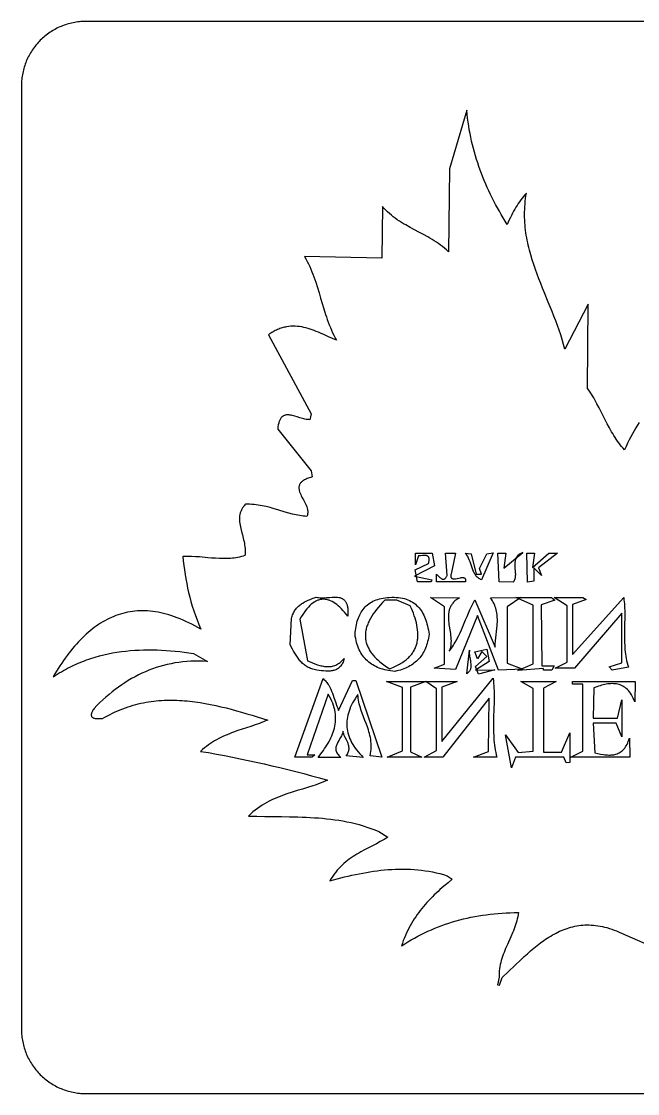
# Model space of a CAD drawing. Header units: metres. Extents: x -0.3 to 49.7, y 0.1 to 50.1.
# Drawn here: x -0.3 to 28.5, y 0.1 to 50.1 of the extents above; entities that cross this region are included whole.
import ezdxf

# ---------------------------------------------------------------- set-up
doc = ezdxf.new("R2010")
doc.units = ezdxf.units.M

msp = doc.modelspace()

# ---------------------------------------------------------------- linework, layer by layer
for points in [[(46.702571, 50.074357), (2.702571, 50.074357), (2.702571, 50.074357), (2.628079, 50.073433), (2.55381, 50.07067), (2.479792, 50.066081), (2.406058, 50.059677), (2.332637, 50.051473), (2.259562, 50.04148), (2.186861, 50.029712), (2.114567, 50.01618), (2.04271, 50.000899), (1.97132, 49.98388), (1.900428, 49.965137), (1.830066, 49.944682), (1.760263, 49.922527), (1.691051, 49.898686), (1.62246, 49.873172), (1.554521, 49.845996), (1.487264, 49.817172), (1.420722, 49.786712), (1.354923, 49.75463), (1.2899, 49.720938), (1.225682, 49.685648), (1.1623, 49.648774), (1.099786, 49.610327), (1.038169, 49.570322), (0.977482, 49.52877), (0.917753, 49.485685), (0.859015, 49.441078), (0.801297, 49.394964), (0.744632, 49.347354), (0.689048, 49.298261), (0.634577, 49.247698), (0.581251, 49.195678), (0.581251, 49.195678), (0.52923, 49.142351), (0.478668, 49.08788), (0.429575, 49.032297), (0.381965, 48.975631), (0.33585, 48.917913), (0.291243, 48.859175), (0.248158, 48.799447), (0.206606, 48.738759), (0.166601, 48.677142), (0.128155, 48.614628), (0.09128, 48.551247), (0.055991, 48.487029), (0.022298, 48.422005), (-0.009784, 48.356207), (-0.040244, 48.289664), (-0.069068, 48.222408), (-0.096243, 48.154469), (-0.121758, 48.085878), (-0.145599, 48.016665), (-0.167753, 47.946863), (-0.188209, 47.8765), (-0.206952, 47.805609), (-0.223971, 47.734219), (-0.239252, 47.662361), (-0.252783, 47.590067), (-0.264552, 47.517367), (-0.274545, 47.444291), (-0.282749, 47.37087), (-0.289152, 47.297136), (-0.293742, 47.223119), (-0.296505, 47.148849), (-0.297429, 47.074357), (-0.297429, 3.074357), (-0.297429, 3.074357), (-0.296505, 2.999866), (-0.293742, 2.925596), (-0.289152, 2.851578), (-0.282749, 2.777844), (-0.274545, 2.704424), (-0.264552, 2.631348), (-0.252783, 2.558648), (-0.239252, 2.486353), (-0.223971, 2.414496), (-0.206952, 2.343106), (-0.188209, 2.272214), (-0.167753, 2.201852), (-0.145599, 2.132049), (-0.121758, 2.062837), (-0.096243, 1.994246), (-0.069068, 1.926307), (-0.040244, 1.859051), (-0.009784, 1.792508), (0.022298, 1.726709), (0.055991, 1.661686), (0.09128, 1.597468), (0.128155, 1.534087), (0.166601, 1.471572), (0.206606, 1.409956), (0.248158, 1.349268), (0.291243, 1.28954), (0.33585, 1.230801), (0.381965, 1.173084), (0.429575, 1.116418), (0.478668, 1.060834), (0.52923, 1.006364), (0.581251, 0.953037), (0.581251, 0.953037), (0.634577, 0.901017), (0.689048, 0.850454), (0.744632, 0.801361), (0.801297, 0.753751), (0.859015, 0.707636), (0.917753, 0.66303), (0.977482, 0.619944), (1.038169, 0.578392), (1.099786, 0.538387), (1.1623, 0.499941), (1.225682, 0.463067), (1.2899, 0.427777), (1.354923, 0.394084), (1.420722, 0.362002), (1.487264, 0.331543), (1.554521, 0.302719), (1.62246, 0.275543), (1.691051, 0.250028), (1.760263, 0.226187), (1.830066, 0.204033), (1.900428, 0.183577), (1.97132, 0.164834), (2.04271, 0.147815), (2.114567, 0.132534), (2.186861, 0.119003), (2.259562, 0.107234), (2.332637, 0.097242), (2.406058, 0.089037), (2.479792, 0.082634), (2.55381, 0.078044), (2.628079, 0.075281), (2.702571, 0.074357)], [(20.480752, 45.92962), (19.680399, 43.20241), (19.630962, 39.337221), (19.630962, 39.337221), (19.541461, 39.418641), (19.4499, 39.496516), (19.356439, 39.571099), (19.261242, 39.642646), (19.164469, 39.711411), (19.066281, 39.777648), (18.966841, 39.841612), (18.866311, 39.903557), (18.76485, 39.963739), (18.662622, 40.022411), (18.456509, 40.136245), (18.249264, 40.247097), (18.04218, 40.357001), (17.836549, 40.467994), (17.633664, 40.582114), (17.533656, 40.640982), (17.434818, 40.701396), (17.337314, 40.763609), (17.241304, 40.827876), (17.14695, 40.894452), (17.054414, 40.963591), (16.963856, 41.035548), (16.87544, 41.110577), (16.789326, 41.188933), (16.705677, 41.27087), (16.624652, 41.356644), (16.546415, 41.446507), (16.51312, 39.026976), (12.908341, 39.11871), (12.908341, 39.11871), (12.974358, 39.00197), (13.036728, 38.884197), (13.095692, 38.765459), (13.151492, 38.645822), (13.204368, 38.525353), (13.254561, 38.404119), (13.302313, 38.282187), (13.347865, 38.159623), (13.391457, 38.036494), (13.433331, 37.912867), (13.512888, 37.664387), (13.588464, 37.414717), (13.661988, 37.164392), (13.735389, 36.913947), (13.810594, 36.663915), (13.889532, 36.414831), (13.931004, 36.290812), (13.974132, 36.167231), (14.019158, 36.044154), (14.066322, 35.921648), (14.115866, 35.799781), (14.168031, 35.678618), (14.223057, 35.558227), (14.281186, 35.438674), (14.342659, 35.320027), (14.407717, 35.202352), (14.407717, 35.202352), (14.219451, 35.285105), (14.030779, 35.370831), (13.841481, 35.456989), (13.651339, 35.541035), (13.555882, 35.581473), (13.460132, 35.620429), (13.364061, 35.657587), (13.267641, 35.692629), (13.170846, 35.725237), (13.073648, 35.755093), (12.976019, 35.78188), (12.877932, 35.805279), (12.779359, 35.824974), (12.680273, 35.840646), (12.580647, 35.851978), (12.480454, 35.858652), (12.379665, 35.86035), (12.278253, 35.856754), (12.176191, 35.847548), (12.073452, 35.832413), (12.02182, 35.822522), (11.970008, 35.811031), (11.918013, 35.797898), (11.865831, 35.783084), (11.81346, 35.76655), (11.760895, 35.748256), (11.708133, 35.728162), (11.655171, 35.706228), (11.602006, 35.682415), (11.548633, 35.656683), (11.49505, 35.628992), (11.441252, 35.599302), (11.387238, 35.567574), (11.333003, 35.533769), (11.278543, 35.497845), (11.223856, 35.459765), (13.221976, 31.768713), (13.162362, 31.502013), (13.162362, 31.502013), (13.105794, 31.502795), (13.048242, 31.507593), (12.989867, 31.515912), (12.930828, 31.527255), (12.871285, 31.541129), (12.811399, 31.557038), (12.691238, 31.59298), (12.571622, 31.63112), (12.453834, 31.667498), (12.396025, 31.683787), (12.339153, 31.698151), (12.283378, 31.710093), (12.228859, 31.719118), (12.175758, 31.724732), (12.124233, 31.726439), (12.074446, 31.723745), (12.026555, 31.716153), (12.003372, 31.710366), (11.980722, 31.703169), (11.958627, 31.6945), (11.937106, 31.684298), (11.916179, 31.6725), (11.895867, 31.659044), (11.876188, 31.643869), (11.857164, 31.626912), (11.838815, 31.608113), (11.82116, 31.587408), (11.804219, 31.564737), (11.788012, 31.540036), (11.77256, 31.513245), (11.757882, 31.484301), (11.743998, 31.453142), (11.730928, 31.419707), (11.718693, 31.383934), (11.707313, 31.345761), (11.687194, 31.261965), (11.670733, 31.167826), (11.658089, 31.062848), (13.221967, 29.119512), (13.264113, 28.82928), (13.264113, 28.82928), (13.201299, 28.811105), (13.142498, 28.79235), (13.087607, 28.773027), (13.036522, 28.753147), (12.989139, 28.732723), (12.945356, 28.711766), (12.905069, 28.690288), (12.868174, 28.668302), (12.834568, 28.645818), (12.804147, 28.622849), (12.776808, 28.599407), (12.752448, 28.575503), (12.730962, 28.55115), (12.712248, 28.526359), (12.696201, 28.501142), (12.682719, 28.475512), (12.671698, 28.449479), (12.663035, 28.423056), (12.656625, 28.396255), (12.652366, 28.369088), (12.650154, 28.341566), (12.649886, 28.313701), (12.651458, 28.285506), (12.654766, 28.256992), (12.666178, 28.199054), (12.683295, 28.139983), (12.705289, 28.079875), (12.731331, 28.018823), (12.760594, 27.956924), (12.792251, 27.894271), (12.859432, 27.767087), (12.926252, 27.638032), (12.957457, 27.573041), (12.986087, 27.507866), (13.011316, 27.442604), (13.032315, 27.377349), (13.048257, 27.312196), (13.054072, 27.279687), (13.058313, 27.24724), (13.060876, 27.214866), (13.061656, 27.182577), (13.060552, 27.150385), (13.057458, 27.118301), (13.052273, 27.086338), (13.044891, 27.054508), (13.035211, 27.022822), (13.023127, 26.991292), (13.023127, 26.991292), (12.938884, 26.996352), (12.85479, 27.00425), (12.770794, 27.014783), (12.686848, 27.027749), (12.602902, 27.042944), (12.518908, 27.060167), (12.434815, 27.079215), (12.350575, 27.099886), (12.181455, 27.145285), (12.011153, 27.194746), (11.665426, 27.299372), (11.489213, 27.351298), (11.310239, 27.400807), (11.128112, 27.446279), (11.035743, 27.466995), (10.942437, 27.486094), (10.848145, 27.503375), (10.752818, 27.518634), (10.656407, 27.531669), (10.558862, 27.542277), (10.460135, 27.550257), (10.360175, 27.555405), (10.258933, 27.55752), (10.156361, 27.556399), (10.156361, 27.556399), (10.125834, 27.52396), (10.097363, 27.491338), (10.070896, 27.458534), (10.046378, 27.425551), (10.023758, 27.392389), (10.002981, 27.359049), (9.983994, 27.325534), (9.966745, 27.291844), (9.951178, 27.257981), (9.937242, 27.223946), (9.924883, 27.189741), (9.914047, 27.155367), (9.896733, 27.086118), (9.884873, 27.016209), (9.878041, 26.945653), (9.87581, 26.87446), (9.877754, 26.802642), (9.883446, 26.730209), (9.89246, 26.657173), (9.904368, 26.583545), (9.918745, 26.509336), (9.935164, 26.434558), (9.972421, 26.283336), (10.012726, 26.12997), (10.052668, 25.974548), (10.071435, 25.896094), (10.088833, 25.81716), (10.104433, 25.737757), (10.117809, 25.657895), (10.128535, 25.577587), (10.136183, 25.496842), (10.140329, 25.415674), (10.140544, 25.334091), (10.136403, 25.252107), (10.127478, 25.169731), (10.127478, 25.169731), (10.045722, 25.142071), (9.963494, 25.117777), (9.880786, 25.096683), (9.797588, 25.078622), (9.713893, 25.063426), (9.629691, 25.050931), (9.544973, 25.040969), (9.459732, 25.033374), (9.373957, 25.027978), (9.28764, 25.024616), (9.200773, 25.02312), (9.113346, 25.023325), (8.936778, 25.028169), (8.757868, 25.037814), (8.576543, 25.050927), (8.392735, 25.066177), (8.017384, 25.097752), (7.825702, 25.111413), (7.631254, 25.121878), (7.43397, 25.127814), (7.334242, 25.128668), (7.23378, 25.12789), (7.23378, 25.12789), (7.256565, 24.916359), (7.281849, 24.705244), (7.309952, 24.494426), (7.341195, 24.28379), (7.3759, 24.073218), (7.414387, 23.862594), (7.456979, 23.651799), (7.503997, 23.440718), (7.555762, 23.229234), (7.612595, 23.017229), (7.674818, 22.804586), (7.742751, 22.59119), (7.816717, 22.376921), (7.897037, 22.161664), (7.984031, 21.945302), (8.030132, 21.83667), (8.078022, 21.727718), (8.078022, 21.727718), (7.935917, 21.809827), (7.795067, 21.887639), (7.655465, 21.961184), (7.517103, 22.03049), (7.379973, 22.095586), (7.244066, 22.156499), (7.109375, 22.213259), (6.975892, 22.265895), (6.843608, 22.314434), (6.712516, 22.358905), (6.582607, 22.399338), (6.453875, 22.435759), (6.326309, 22.468198), (6.199904, 22.496684), (6.074649, 22.521245), (5.950539, 22.541909), (5.827564, 22.558706), (5.705716, 22.571662), (5.584988, 22.580808), (5.465371, 22.586172), (5.346858, 22.587782), (5.22944, 22.585667), (5.113109, 22.579855), (4.997858, 22.570374), (4.883678, 22.557255), (4.770562, 22.540524), (4.658501, 22.52021), (4.547487, 22.496343), (4.437512, 22.46895), (4.328569, 22.43806), (4.220649, 22.403702), (4.113744, 22.365904), (4.007847, 22.324694), (3.902948, 22.280102), (3.799041, 22.232156), (3.696117, 22.180884), (3.594168, 22.126315), (3.493186, 22.068478), (3.393164, 22.0074), (3.294092, 21.943111), (3.195964, 21.875639), (3.09877, 21.805012), (3.002504, 21.73126), (2.907156, 21.65441), (2.81272, 21.574492), (2.719186, 21.491533), (2.626548, 21.405563), (2.534796, 21.316609), (2.443923, 21.224701), (2.353921, 21.129867), (2.264783, 21.032135), (2.176498, 20.931534), (2.089061, 20.828093), (2.002463, 20.72184), (1.916695, 20.612803), (1.831751, 20.501012), (1.74762, 20.386494), (1.664297, 20.269279), (1.581773, 20.149394), (1.500039, 20.026869), (1.419088, 19.901732), (1.338911, 19.774011), (1.259502, 19.643735), (1.18085, 19.510932), (1.18085, 19.510932), (1.276688, 19.573297), (1.372799, 19.633813), (1.46918, 19.692499), (1.565828, 19.749376), (1.66274, 19.804463), (1.759912, 19.85778), (1.857341, 19.909348), (1.955023, 19.959186), (2.052956, 20.007314), (2.151136, 20.053752), (2.24956, 20.098521), (2.348224, 20.141639), (2.447125, 20.183127), (2.54626, 20.223004), (2.645625, 20.261292), (2.745217, 20.298009), (2.845034, 20.333175), (2.945071, 20.366811), (3.145792, 20.429571), (3.347357, 20.486447), (3.549737, 20.5376), (3.752906, 20.583188), (3.956838, 20.62337), (4.161506, 20.658307), (4.366884, 20.688158), (4.572945, 20.713081), (4.779663, 20.733237), (4.987011, 20.748785), (5.194963, 20.759883), (5.403491, 20.766692), (5.612571, 20.769371), (5.822174, 20.768078), (6.032276, 20.762975), (6.242848, 20.754219), (6.453865, 20.74197), (6.6653, 20.726388), (6.877126, 20.707631), (7.089318, 20.68586), (7.301848, 20.661234), (7.51469, 20.633912), (7.727817, 20.604053), (8.382274, 20.229683), (8.382274, 20.229683), (8.184316, 20.239295), (7.988753, 20.243383), (7.795555, 20.241994), (7.604693, 20.235174), (7.416136, 20.222971), (7.229856, 20.20543), (7.045822, 20.182599), (6.864006, 20.154523), (6.684377, 20.12125), (6.506906, 20.082826), (6.331564, 20.039297), (6.158321, 19.990711), (5.987147, 19.937114), (5.818013, 19.878553), (5.650889, 19.815073), (5.485746, 19.746723), (5.322555, 19.673548), (5.161285, 19.595594), (5.001907, 19.51291), (4.844392, 19.42554), (4.688709, 19.333533), (4.53483, 19.236934), (4.382725, 19.13579), (4.232365, 19.030147), (4.083719, 18.920053), (3.936758, 18.805554), (3.791454, 18.686696), (3.647775, 18.563527), (3.505693, 18.436092), (3.365177, 18.304438), (3.2262, 18.168613), (3.08873, 18.028662), (3.08873, 18.028662), (3.061307, 17.987119), (3.037389, 17.948023), (3.016881, 17.911303), (2.999689, 17.876889), (2.985716, 17.844709), (2.974868, 17.814693), (2.967049, 17.78677), (2.962164, 17.760869), (2.960117, 17.736918), (2.960814, 17.714847), (2.96416, 17.694586), (2.970058, 17.676062), (2.978413, 17.659206), (2.989131, 17.643946), (3.002117, 17.630212), (3.017273, 17.617933), (3.034507, 17.607037), (3.053721, 17.597453), (3.074822, 17.589112), (3.097713, 17.581942), (3.148486, 17.57083), (3.205279, 17.563552), (3.267329, 17.55954), (3.333873, 17.558226), (3.404151, 17.559044), (3.477399, 17.561426), (3.477399, 17.561426), (3.597169, 17.63025), (3.716945, 17.695814), (3.836728, 17.758169), (3.956521, 17.817366), (4.076322, 17.873454), (4.196134, 17.926484), (4.315957, 17.976506), (4.435792, 18.023571), (4.555641, 18.067728), (4.675503, 18.109029), (4.79538, 18.147522), (4.915272, 18.18326), (5.035181, 18.216291), (5.155108, 18.246667), (5.275053, 18.274437), (5.395018, 18.299652), (5.515002, 18.322362), (5.635008, 18.342618), (5.755035, 18.360469), (5.875085, 18.375966), (5.99516, 18.38916), (6.115258, 18.4001), (6.235383, 18.408837), (6.355533, 18.415421), (6.475711, 18.419903), (6.595918, 18.422332), (6.716153, 18.42276), (6.836419, 18.421236), (6.956715, 18.417811), (7.077043, 18.412534), (7.197404, 18.405457), (7.317798, 18.396629), (7.438227, 18.386101), (7.558692, 18.373924), (7.679192, 18.360146), (7.79973, 18.34482), (8.040921, 18.30972), (8.282271, 18.269027), (8.523788, 18.223142), (8.765479, 18.172469), (9.007351, 18.117409), (9.249411, 18.058364), (9.491666, 17.995739), (9.734123, 17.929933), (9.976791, 17.861351), (10.219675, 17.790394), (10.462783, 17.717464), (10.706122, 17.642965), (11.193523, 17.490865), (11.193523, 17.490865), (11.097877, 17.449684), (11.001445, 17.410249), (10.904292, 17.372358), (10.806481, 17.335807), (10.609139, 17.265918), (10.409932, 17.198962), (10.007965, 17.06737), (9.806226, 16.999493), (9.604665, 16.928069), (9.504111, 16.890521), (9.403793, 16.851478), (9.303775, 16.810738), (9.20412, 16.768098), (9.104893, 16.723357), (9.006158, 16.676311), (8.907978, 16.626758), (8.810417, 16.574496), (8.713539, 16.519321), (8.617408, 16.461032), (8.522088, 16.399426), (8.427642, 16.334301), (8.334135, 16.265453), (8.24163, 16.192681), (8.150191, 16.115781), (8.059883, 16.034552), (8.059883, 16.034552), (8.431473, 15.972738), (8.802473, 15.907512), (9.172976, 15.838977), (9.543082, 15.767238), (9.912886, 15.692399), (10.282484, 15.614564), (10.651974, 15.533836), (11.021451, 15.450319), (11.391014, 15.364118), (11.760757, 15.275335), (12.130778, 15.184076), (12.501174, 15.090445), (12.872041, 14.994544), (13.243475, 14.896478), (13.615573, 14.796351), (13.988432, 14.694266), (13.988432, 14.694266), (13.874911, 14.643223), (13.760179, 14.594933), (13.644346, 14.549112), (13.527521, 14.505477), (13.409815, 14.463744), (13.291335, 14.423628), (13.052497, 14.347114), (12.811882, 14.273664), (12.570366, 14.201007), (12.328824, 14.126871), (12.088132, 14.048986), (11.968379, 14.007928), (11.849166, 13.96508), (11.730604, 13.92016), (11.612802, 13.872882), (11.495869, 13.822964), (11.379914, 13.770121), (11.265048, 13.71407), (11.15138, 13.654526), (11.039018, 13.591206), (10.928073, 13.523825), (10.818655, 13.4521), (10.710871, 13.375747), (10.604833, 13.294482), (10.500649, 13.208021), (10.398428, 13.11608), (10.298281, 13.018376), (10.298281, 13.018376), (10.489156, 13.011319), (10.680369, 13.005673), (11.063647, 12.997649), (11.832507, 12.987921), (12.217452, 12.982356), (12.602316, 12.973751), (12.794618, 12.967705), (12.986781, 12.960175), (13.178764, 12.95092), (13.370529, 12.939699), (13.562034, 12.926269), (13.753241, 12.910391), (13.94411, 12.891823), (14.134601, 12.870323), (14.324673, 12.845651), (14.514288, 12.817564), (14.703406, 12.785823), (14.891986, 12.750185), (15.07999, 12.710409), (15.267376, 12.666254), (15.454107, 12.617479), (15.640141, 12.563842), (15.825439, 12.505103), (16.009961, 12.44102), (16.193667, 12.371351), (16.376519, 12.295856), (16.793801, 12.026839), (16.793801, 12.026839), (16.707833, 11.973692), (16.62075, 11.922087), (16.443725, 11.822625), (16.263703, 11.726695), (16.081663, 11.632534), (15.898581, 11.538384), (15.715434, 11.442485), (15.533201, 11.343076), (15.442732, 11.291505), (15.352858, 11.238397), (15.263701, 11.183531), (15.175382, 11.126688), (15.088026, 11.067648), (15.001752, 11.00619), (14.916684, 10.942094), (14.832944, 10.875141), (14.750654, 10.80511), (14.669936, 10.731782), (14.590913, 10.654937), (14.513705, 10.574354), (14.438437, 10.489813), (14.365229, 10.401095), (14.294204, 10.307979), (14.225484, 10.210246), (14.159192, 10.107675), (14.095449, 10.000046), (14.095449, 10.000046), (14.434571, 10.091158), (14.604307, 10.134725), (14.774157, 10.176797), (14.94412, 10.217246), (15.114193, 10.255947), (15.284374, 10.292773), (15.454663, 10.327596), (15.625056, 10.36029), (15.795553, 10.390729), (15.96615, 10.418785), (16.136847, 10.444332), (16.307641, 10.467243), (16.47853, 10.487391), (16.649513, 10.504649), (16.820587, 10.518892), (16.991751, 10.529991), (17.163003, 10.53782), (17.334341, 10.542253), (17.505763, 10.543163), (17.677267, 10.540422), (17.848852, 10.533905), (18.020515, 10.523484), (18.192254, 10.509033), (18.364068, 10.490425), (18.535955, 10.467533), (18.707912, 10.44023), (18.879939, 10.40839), (19.052032, 10.371886), (19.224191, 10.33059), (19.396413, 10.284378), (19.568696, 10.233121), (19.799673, 10.065753), (19.799673, 10.065753), (19.605556, 9.909433), (19.41566, 9.75019), (19.230404, 9.587579), (19.139646, 9.504871), (19.050205, 9.421155), (18.962132, 9.336374), (18.875481, 9.250473), (18.790302, 9.163396), (18.706648, 9.075087), (18.624572, 8.985492), (18.544125, 8.894553), (18.465361, 8.802216), (18.38833, 8.708425), (18.313086, 8.613124), (18.239679, 8.516258), (18.168164, 8.417771), (18.098591, 8.317607), (18.031014, 8.215711), (17.965483, 8.112026), (17.902052, 8.006498), (17.840772, 7.899071), (17.781696, 7.789689), (17.724877, 7.678296), (17.670365, 7.564836), (17.618214, 7.449255), (17.568475, 7.331496), (17.521201, 7.211504), (17.476444, 7.089223), (17.434256, 6.964598), (17.434256, 6.964598), (17.585, 7.060126), (17.736817, 7.152569), (17.889726, 7.241932), (18.043747, 7.328221), (18.198899, 7.411441), (18.355202, 7.491597), (18.512676, 7.568696), (18.67134, 7.642741), (18.831216, 7.713739), (18.992321, 7.781694), (19.154677, 7.846613), (19.318302, 7.908499), (19.483217, 7.96736), (19.649442, 8.023199), (19.816995, 8.076023), (19.985898, 8.125836), (20.156169, 8.172645), (20.327829, 8.216454), (20.500897, 8.257268), (20.675393, 8.295093), (20.851337, 8.329935), (21.028749, 8.361798), (21.207648, 8.390688), (21.388054, 8.41661), (21.569987, 8.43957), (21.753467, 8.459573), (21.938513, 8.476624), (22.125145, 8.490729), (22.313384, 8.501892), (22.503248, 8.51012), (22.694758, 8.515417), (22.887934, 8.517789), (22.887934, 8.517789), (22.875171, 8.419507), (22.858455, 8.322204), (22.838082, 8.225809), (22.814348, 8.130247), (22.78755, 8.035449), (22.757983, 7.941339), (22.725943, 7.847847), (22.691728, 7.7549), (22.655632, 7.662424), (22.617952, 7.570349), (22.539024, 7.387108), (22.375192, 7.022234), (22.295025, 6.839442), (22.219184, 6.65564), (22.183625, 6.563179), (22.150036, 6.470249), (22.118713, 6.376776), (22.089952, 6.282689), (22.064049, 6.187914), (22.0413, 6.09238), (22.022002, 5.996013), (22.00645, 5.898742), (21.994941, 5.800494), (21.987771, 5.701196), (21.985236, 5.600776), (21.987632, 5.499162), (21.914114, 5.143768), (22.003029, 5.129831), (22.133269, 5.481165), (22.133269, 5.481165), (22.427028, 5.761415), (22.720302, 6.04375), (23.014753, 6.323418), (23.162939, 6.460767), (23.312044, 6.595668), (23.462274, 6.727528), (23.613838, 6.855751), (23.766943, 6.979745), (23.921797, 7.098915), (24.078609, 7.212667), (24.157814, 7.267327), (24.237586, 7.320409), (24.317951, 7.37184), (24.398935, 7.421546), (24.480565, 7.469451), (24.562865, 7.515483), (24.645863, 7.559567), (24.729584, 7.601628), (24.814054, 7.641593), (24.899299, 7.679387), (24.985345, 7.714936), (25.072218, 7.748165), (25.159945, 7.779001), (25.24855, 7.807369), (25.33806, 7.833196), (25.428501, 7.856405), (25.519899, 7.876925), (25.61228, 7.89468), (25.70567, 7.909596), (25.800095, 7.921598), (25.895581, 7.930614), (25.992153, 7.936567), (26.089839, 7.939385), (26.188663, 7.938993), (26.288652, 7.935317), (26.389832, 7.928282), (26.492228, 7.917814), (26.595868, 7.903839), (26.700776, 7.886283), (26.806978, 7.865072), (26.914502, 7.840131), (27.023372, 7.811386), (27.133615, 7.778763), (27.245256, 7.742188), (27.358322, 7.701586), (27.472839, 7.656883), (27.588832, 7.608005), (27.706328, 7.554878), (30.788394, 6.204264)], [(28.529558, 31.3741), (28.447711, 31.24639), (28.36741, 31.115403), (28.28862, 30.980996), (28.211304, 30.843026), (28.135427, 30.70135), (28.060953, 30.555826), (27.987846, 30.40631), (27.91607, 30.25266), (27.845589, 30.094734), (27.845589, 30.094734), (27.775271, 30.17287), (27.707435, 30.252691), (27.641939, 30.334101), (27.57864, 30.417006), (27.517397, 30.50131), (27.458068, 30.586919), (27.400509, 30.673737), (27.344579, 30.76167), (27.290135, 30.850622), (27.237036, 30.940499), (27.134301, 31.122647), (27.035235, 31.307354), (26.938702, 31.493861), (26.748677, 31.869232), (26.65291, 32.056577), (26.555123, 32.242682), (26.454177, 32.426788), (26.402164, 32.517854), (26.348935, 32.608135), (26.294347, 32.697536), (26.238259, 32.785962), (26.180527, 32.873319), (26.121009, 32.959511), (26.140036, 36.884929), (25.052051, 34.790465), (25.052051, 34.790465), (25.02408, 34.902421), (24.994562, 35.014009), (24.931188, 35.236161), (24.862527, 35.457086), (24.78918, 35.676949), (24.711745, 35.895915), (24.63082, 36.114148), (24.547005, 36.331812), (24.460899, 36.549073), (24.284209, 36.983041), (24.105541, 37.417369), (24.016963, 37.63508), (23.929687, 37.853375), (23.844312, 38.072418), (23.761438, 38.292374), (23.681662, 38.513407), (23.605585, 38.735683), (23.533805, 38.959366), (23.466921, 39.18462), (23.435502, 39.297887), (23.405531, 39.41161), (23.377084, 39.525807), (23.350236, 39.6405), (23.32506, 39.75571), (23.301633, 39.871456), (23.280028, 39.98776), (23.260322, 40.104642), (23.242588, 40.222122), (23.226901, 40.340222), (23.213337, 40.458961), (23.20197, 40.578361), (23.192876, 40.698441), (23.186128, 40.819223), (23.181802, 40.940727), (23.179973, 41.062974), (23.180716, 41.185984), (23.184104, 41.309777), (23.190215, 41.434375), (23.199121, 41.559798), (23.210899, 41.686067), (23.225622, 41.813201), (23.243367, 41.941222), (23.264206, 42.070151), (23.264206, 42.070151), (23.196463, 41.992238), (23.130826, 41.913191), (23.067182, 41.832873), (23.005417, 41.751146), (22.945418, 41.667875), (22.887072, 41.582921), (22.830264, 41.496147), (22.774881, 41.407418), (22.720811, 41.316595), (22.667939, 41.223541), (22.616152, 41.12812), (22.565337, 41.030195), (22.51538, 40.929628), (22.466167, 40.826282), (22.417586, 40.720021), (22.369523, 40.610708), (22.369523, 40.610708), (22.274322, 40.762939), (22.181136, 40.915868), (22.089994, 41.069517), (22.00093, 41.223905), (21.913976, 41.379053), (21.829164, 41.534981), (21.746525, 41.69171), (21.666093, 41.849259), (21.587898, 42.00765), (21.511973, 42.166902), (21.438349, 42.327035), (21.36706, 42.488072), (21.298137, 42.65003), (21.231612, 42.812932), (21.167517, 42.976797), (21.105884, 43.141646), (21.046745, 43.307499), (20.990132, 43.474376), (20.936078, 43.642298), (20.884614, 43.811285), (20.835772, 43.981357), (20.789585, 44.152536), (20.746084, 44.32484), (20.705301, 44.498291), (20.66727, 44.67291), (20.63202, 44.848715), (20.599585, 45.025728), (20.569997, 45.203969), (20.543288, 45.383458), (20.519489, 45.564216), (20.498633, 45.746263), (20.480752, 45.92962)], [(18.827399, 23.935839), (18.184409, 23.935839), (18.077125, 24.497211), (18.692089, 24.798544), (18.692089, 24.798544), (18.704154, 24.844098), (18.713284, 24.885875), (18.719601, 24.924029), (18.723227, 24.958717), (18.724285, 24.990092), (18.722895, 25.018311), (18.719181, 25.043527), (18.713264, 25.065896), (18.705266, 25.085573), (18.69531, 25.102712), (18.683518, 25.117469), (18.670011, 25.129999), (18.654912, 25.140457), (18.638342, 25.148997), (18.620424, 25.155774), (18.60128, 25.160944), (18.559803, 25.167082), (18.514885, 25.168649), (18.467504, 25.166885), (18.418636, 25.163031), (18.320346, 25.154009), (18.272877, 25.151321), (18.227828, 25.1515), (18.096257, 24.726811), (18.096257, 25.278926), (18.861105, 25.278926), (18.974147, 24.687422), (18.049018, 24.208491), (18.848854, 24.03534), (18.827399, 23.935839)], [(19.954577, 25.278926), (19.786776, 24.44794), (19.786776, 24.44794), (19.763954, 24.376331), (19.748315, 24.313963), (19.739413, 24.26027), (19.736805, 24.214688), (19.737722, 24.194763), (19.740046, 24.176654), (19.743721, 24.160291), (19.748693, 24.145603), (19.754905, 24.132521), (19.762301, 24.120972), (19.770827, 24.110887), (19.780427, 24.102196), (19.791045, 24.094827), (19.802626, 24.088711), (19.828454, 24.079952), (19.857467, 24.075357), (19.889221, 24.074361), (19.923273, 24.076399), (19.959177, 24.080908), (20.034767, 24.095081), (20.11244, 24.112367), (20.188643, 24.128254), (20.225083, 24.134262), (20.259823, 24.138228), (20.292419, 24.139588), (20.322428, 24.137778), (20.349404, 24.132233), (20.372904, 24.12239), (20.383212, 24.11568), (20.392484, 24.107684), (20.400665, 24.098331), (20.407699, 24.087551), (20.413532, 24.075273), (20.418107, 24.061427), (20.421368, 24.045943), (20.423262, 24.028749), (20.42272, 23.988951), (20.416037, 23.941471), (19.071113, 23.935278), (19.071113, 24.303176), (19.071113, 24.303176), (19.132067, 24.241767), (19.19317, 24.17779), (19.223825, 24.147644), (19.254574, 24.120221), (19.285435, 24.096645), (19.316427, 24.078036), (19.331978, 24.070946), (19.347569, 24.065518), (19.363202, 24.061893), (19.378879, 24.060211), (19.394604, 24.060614), (19.410377, 24.063239), (19.426203, 24.068229), (19.442082, 24.075723), (19.458017, 24.085862), (19.474011, 24.098785), (19.490066, 24.114634), (19.506184, 24.133548), (19.522367, 24.155667), (19.538619, 24.181132), (19.554941, 24.210083), (19.571335, 24.242661), (19.490888, 25.278926), (19.954577, 25.278926)], [(20.404488, 25.282355), (20.68022, 25.244436), (20.927361, 24.302135), (21.167054, 24.302135), (21.075665, 24.556497), (21.420475, 25.252132), (21.716681, 25.292604), (21.175902, 24.03152), (21.175902, 24.03152), (21.12843, 24.051828), (21.084475, 24.074807), (21.043836, 24.100311), (21.006312, 24.128196), (20.971703, 24.158313), (20.939807, 24.190519), (20.910423, 24.224665), (20.883351, 24.260608), (20.858389, 24.2982), (20.835337, 24.337295), (20.813993, 24.377748), (20.794157, 24.419413), (20.758202, 24.505794), (20.725866, 24.59527), (20.665616, 24.778835), (20.634487, 24.870588), (20.600545, 24.960766), (20.582017, 25.004898), (20.562182, 25.048199), (20.54084, 25.090521), (20.51779, 25.13172), (20.492831, 25.171649), (20.465761, 25.210162), (20.436381, 25.247112), (20.404488, 25.282355)], [(21.935052, 25.278926), (22.304017, 25.278926), (22.207541, 24.570033), (23.090228, 25.310177), (23.090228, 25.310177), (23.02912, 25.282154), (22.9749, 25.251793), (22.927186, 25.219229), (22.885593, 25.184597), (22.849737, 25.148031), (22.819235, 25.109664), (22.793701, 25.069633), (22.772752, 25.02807), (22.756005, 24.98511), (22.743075, 24.940888), (22.733577, 24.895537), (22.727129, 24.849193), (22.723345, 24.80199), (22.721843, 24.754061), (22.722237, 24.705542), (22.724144, 24.656566), (22.730962, 24.557782), (22.739222, 24.458785), (22.745854, 24.360649), (22.747599, 24.31224), (22.747785, 24.264449), (22.746027, 24.217411), (22.741942, 24.17126), (22.735146, 24.12613), (22.725254, 24.082156), (22.711883, 24.039472), (22.694648, 23.998213), (22.673166, 23.958512), (22.647053, 23.920504), (21.995392, 23.933428), (21.935052, 25.278926)], [(23.284658, 25.278926), (23.644444, 25.278926), (23.55226, 24.601568), (24.306279, 25.278926), (24.716694, 25.278926), (23.829087, 24.587171), (23.961642, 24.237016), (23.61464, 24.584707), (23.61464, 23.972046), (23.307969, 23.930144), (23.284658, 25.278926)], [(14.924473, 22.341586), (14.924473, 22.341586), (14.850828, 22.436108), (14.777474, 22.524835), (14.704407, 22.607706), (14.631622, 22.684663), (14.559116, 22.755646), (14.486884, 22.820596), (14.414922, 22.879454), (14.343226, 22.932161), (14.271791, 22.978658), (14.200614, 23.018885), (14.12969, 23.052784), (14.059014, 23.080296), (14.023768, 23.091638), (13.988583, 23.101361), (13.953458, 23.109457), (13.918393, 23.11592), (13.883386, 23.120741), (13.848438, 23.123914), (13.813548, 23.125431), (13.778716, 23.125284), (13.74394, 23.123467), (13.709221, 23.119972), (13.674558, 23.11479), (13.63995, 23.107916), (13.605397, 23.099342), (13.570898, 23.08906), (13.536453, 23.077063), (13.502061, 23.063343), (13.467722, 23.047893), (13.433435, 23.030706), (13.3992, 23.011775), (13.365015, 22.991091), (13.296798, 22.944438), (13.228779, 22.890687), (13.160954, 22.829781), (13.093319, 22.76166), (13.025869, 22.686264), (12.9586, 22.603534), (12.891508, 22.513413), (12.824589, 22.415839), (12.757838, 22.310755), (12.691252, 22.1981), (13.04805, 20.257399), (13.04805, 20.257399), (13.166693, 20.207293), (13.283845, 20.159624), (13.399498, 20.115494), (13.51364, 20.076009), (13.626264, 20.042272), (13.682003, 20.027904), (13.737359, 20.015388), (13.79233, 20.00486), (13.846915, 19.99646), (13.901113, 19.990326), (13.954922, 19.986594), (14.008343, 19.985404), (14.061372, 19.986893), (14.11401, 19.9912), (14.166254, 19.998462), (14.218104, 20.008817), (14.269558, 20.022404), (14.320616, 20.03936), (14.371276, 20.059824), (14.421536, 20.083933), (14.471396, 20.111826), (14.520855, 20.143641), (14.56991, 20.179515), (14.618562, 20.219586), (14.666808, 20.263994), (14.714648, 20.312875), (14.76208, 20.366367), (14.76208, 20.366367), (14.747565, 20.306007), (14.730608, 20.249621), (14.71129, 20.19709), (14.689691, 20.148298), (14.665893, 20.103125), (14.639976, 20.061455), (14.612021, 20.023168), (14.58211, 19.988146), (14.550322, 19.956273), (14.516739, 19.927429), (14.481443, 19.901497), (14.444513, 19.878358), (14.40603, 19.857895), (14.366077, 19.839989), (14.324732, 19.824522), (14.282078, 19.811377), (14.238196, 19.800435), (14.193165, 19.791578), (14.147068, 19.784689), (14.099984, 19.779648), (14.051996, 19.776339), (14.003183, 19.774643), (13.903409, 19.775617), (13.801308, 19.781627), (13.697529, 19.791728), (13.592718, 19.804975), (13.487524, 19.820425), (13.487524, 19.820425), (13.423534, 19.831341), (13.361981, 19.84478), (13.302784, 19.860656), (13.245861, 19.878886), (13.19113, 19.899384), (13.138511, 19.922067), (13.087921, 19.946851), (13.039278, 19.97365), (12.992502, 20.002382), (12.947511, 20.032961), (12.904223, 20.065303), (12.862556, 20.099324), (12.82243, 20.13494), (12.783762, 20.172066), (12.746471, 20.210619), (12.710475, 20.250513), (12.675694, 20.291664), (12.642044, 20.333989), (12.577816, 20.42182), (12.517139, 20.513333), (12.459359, 20.607853), (12.403825, 20.704706), (12.349884, 20.803216), (12.244173, 21.002514), (12.301926, 22.233357), (12.301926, 22.233357), (12.31785, 22.290805), (12.33562, 22.345783), (12.355183, 22.398368), (12.376484, 22.448634), (12.399468, 22.496659), (12.424081, 22.542518), (12.450268, 22.586286), (12.477976, 22.62804), (12.50715, 22.667856), (12.537734, 22.705809), (12.569676, 22.741975), (12.60292, 22.776431), (12.637412, 22.809252), (12.673097, 22.840513), (12.709922, 22.870292), (12.747831, 22.898663), (12.786771, 22.925702), (12.826686, 22.951487), (12.909227, 22.999592), (12.995018, 23.043586), (13.083623, 23.084075), (13.174608, 23.121666), (13.267536, 23.156967), (13.361973, 23.190585), (13.457482, 23.223126), (13.457482, 23.223126), (13.512962, 23.210136), (13.570689, 23.201196), (13.630374, 23.195807), (13.691731, 23.19347), (13.754474, 23.193687), (13.818316, 23.195958), (13.948148, 23.204668), (14.078934, 23.215608), (14.208381, 23.224787), (14.271885, 23.227468), (14.334193, 23.228213), (14.39502, 23.226521), (14.454078, 23.221895), (14.51108, 23.213835), (14.56574, 23.201842), (14.617772, 23.185417), (14.642712, 23.175386), (14.666887, 23.164061), (14.690262, 23.151378), (14.7128, 23.137276), (14.734466, 23.121691), (14.755224, 23.104562), (14.775038, 23.085826), (14.793872, 23.065421), (14.811691, 23.043284), (14.828458, 23.019353), (14.844137, 22.993566), (14.858693, 22.96586), (14.872091, 22.936173), (14.884293, 22.904442), (14.895265, 22.870606), (14.90497, 22.834601), (14.913372, 22.796366), (14.920437, 22.755838), (14.926127, 22.712955), (14.930407, 22.667654), (14.933242, 22.619873), (14.934595, 22.56955), (14.93443, 22.516622), (14.932712, 22.461027), (14.924473, 22.341586)], [(16.865912, 23.216532), (16.865912, 23.216532), (16.978937, 23.220775), (17.087653, 23.220536), (17.192135, 23.215889), (17.292459, 23.206908), (17.3887, 23.193665), (17.480933, 23.176235), (17.569234, 23.154691), (17.653678, 23.129107), (17.734341, 23.099556), (17.811298, 23.066113), (17.884624, 23.028849), (17.954395, 22.98784), (18.020686, 22.943158), (18.083573, 22.894878), (18.143131, 22.843072), (18.199435, 22.787814), (18.252562, 22.729179), (18.302585, 22.667239), (18.349581, 22.602068), (18.393625, 22.533739), (18.434793, 22.462327), (18.47316, 22.387905), (18.508801, 22.310545), (18.541791, 22.230323), (18.572207, 22.147311), (18.600123, 22.061584), (18.625616, 21.973214), (18.648759, 21.882275), (18.66963, 21.78884), (18.688302, 21.692985), (18.704852, 21.594781), (18.719355, 21.494302), (18.719355, 21.494302), (18.706927, 21.40518), (18.692168, 21.318298), (18.675069, 21.23366), (18.655624, 21.151266), (18.633824, 21.071118), (18.609661, 20.993218), (18.583126, 20.917568), (18.554213, 20.84417), (18.522913, 20.773026), (18.489217, 20.704137), (18.453119, 20.637504), (18.414609, 20.573131), (18.37368, 20.511018), (18.330324, 20.451168), (18.284533, 20.393582), (18.236299, 20.338262), (18.185614, 20.285209), (18.132469, 20.234426), (18.076858, 20.185915), (18.018771, 20.139677), (17.958201, 20.095713), (17.89514, 20.054027), (17.82958, 20.014618), (17.761512, 19.97749), (17.690929, 19.942645), (17.617823, 19.910083), (17.542186, 19.879806), (17.464009, 19.851817), (17.383285, 19.826117), (17.300006, 19.802709), (17.214164, 19.781593), (17.12575, 19.762771), (17.12575, 19.762771), (17.026059, 19.772885), (16.928939, 19.785613), (16.834401, 19.800979), (16.742457, 19.819002), (16.653117, 19.839705), (16.566393, 19.86311), (16.482298, 19.889238), (16.40084, 19.918111), (16.322034, 19.949751), (16.245888, 19.984179), (16.172416, 20.021417), (16.101627, 20.061487), (16.033535, 20.10441), (15.968149, 20.150209), (15.905481, 20.198904), (15.845543, 20.250517), (15.788346, 20.305071), (15.733902, 20.362587), (15.682221, 20.423086), (15.633314, 20.48659), (15.587195, 20.553121), (15.543873, 20.622701), (15.503359, 20.695351), (15.465667, 20.771093), (15.430806, 20.849949), (15.398787, 20.93194), (15.369624, 21.017088), (15.343326, 21.105415), (15.319905, 21.196942), (15.299372, 21.291692), (15.28174, 21.389685), (15.267018, 21.490943), (15.267018, 21.490943), (15.2755, 21.585038), (15.286159, 21.676949), (15.299046, 21.766637), (15.314211, 21.85406), (15.331704, 21.939179), (15.351574, 22.02195), (15.373871, 22.102335), (15.398645, 22.180292), (15.425946, 22.25578), (15.455823, 22.328758), (15.488328, 22.399185), (15.523508, 22.467021), (15.561415, 22.532224), (15.602098, 22.594754), (15.645606, 22.65457), (15.691991, 22.71163), (15.741301, 22.765895), (15.793586, 22.817322), (15.848897, 22.865872), (15.907283, 22.911503), (15.968794, 22.954174), (16.033479, 22.993845), (16.101389, 23.030475), (16.172574, 23.064022), (16.247083, 23.094446), (16.324966, 23.121707), (16.406273, 23.145762), (16.491053, 23.166571), (16.579358, 23.184094), (16.671236, 23.198289), (16.766737, 23.209115), (16.865912, 23.216532)], [(16.655818, 23.078135), (16.655818, 23.078135), (16.550698, 22.970666), (16.451368, 22.863614), (16.357975, 22.756988), (16.270662, 22.650796), (16.189575, 22.545047), (16.11486, 22.43975), (16.046661, 22.334913), (15.985123, 22.230547), (15.930392, 22.126659), (15.905624, 22.074898), (15.882612, 22.023259), (15.861374, 21.971745), (15.841928, 21.920355), (15.824293, 21.869092), (15.808487, 21.817957), (15.794527, 21.76695), (15.782432, 21.716073), (15.772219, 21.665326), (15.763908, 21.614711), (15.757516, 21.56423), (15.753062, 21.513882), (15.750562, 21.46367), (15.750037, 21.413593), (15.751503, 21.363655), (15.754979, 21.313855), (15.760483, 21.264194), (15.768033, 21.214674), (15.777648, 21.165296), (15.789345, 21.116061), (15.803142, 21.06697), (15.819058, 21.018025), (15.837111, 20.969225), (15.857319, 20.920573), (15.8797, 20.87207), (15.904272, 20.823716), (15.931054, 20.775513), (15.960063, 20.727462), (15.991317, 20.679563), (16.024836, 20.631819), (16.060636, 20.58423), (16.098736, 20.536797), (16.139155, 20.489522), (16.181909, 20.442405), (16.227019, 20.395448), (16.2745, 20.348651), (16.324373, 20.302016), (16.376654, 20.255545), (16.431362, 20.209237), (16.488515, 20.163094), (16.548132, 20.117118), (16.610229, 20.071309), (16.674827, 20.025668), (16.741942, 19.980198), (16.811592, 19.934897), (16.883797, 19.889769), (16.883797, 19.889769), (16.955843, 19.917262), (17.02557, 19.945508), (17.093005, 19.974497), (17.158171, 20.004223), (17.221093, 20.034676), (17.281795, 20.065848), (17.340303, 20.097731), (17.39664, 20.130317), (17.450831, 20.163598), (17.502902, 20.197564), (17.552876, 20.232208), (17.600777, 20.267522), (17.646632, 20.303497), (17.690464, 20.340125), (17.732297, 20.377397), (17.772157, 20.415306), (17.810068, 20.453843), (17.846054, 20.493), (17.88014, 20.532768), (17.912351, 20.573139), (17.942712, 20.614106), (17.971246, 20.655659), (17.997979, 20.69779), (18.022934, 20.740491), (18.046138, 20.783754), (18.067613, 20.82757), (18.087386, 20.871932), (18.10548, 20.91683), (18.121919, 20.962257), (18.13673, 21.008204), (18.149935, 21.054663), (18.16156, 21.101626), (18.17163, 21.149084), (18.180168, 21.19703), (18.1872, 21.245454), (18.19275, 21.294349), (18.199502, 21.393516), (18.200621, 21.494467), (18.196304, 21.597134), (18.186748, 21.70145), (18.172149, 21.807351), (18.152704, 21.914768), (18.12861, 22.023637), (18.100063, 22.13389), (18.067259, 22.245462), (18.030397, 22.358285), (17.989672, 22.472294), (17.94528, 22.587423), (17.897419, 22.703605), (17.846286, 22.820773), (17.214606, 23.081147), (16.655818, 23.078135)], [(20.141277, 23.194634), (20.141277, 23.194634), (20.09401, 23.166638), (20.049512, 23.137926), (20.007708, 23.108516), (19.968527, 23.078426), (19.931895, 23.047674), (19.89774, 23.016278), (19.86599, 22.984257), (19.83657, 22.951628), (19.809409, 22.918409), (19.784434, 22.884619), (19.761572, 22.850275), (19.740751, 22.815395), (19.721897, 22.779998), (19.704937, 22.744101), (19.6898, 22.707723), (19.676413, 22.670881), (19.664702, 22.633594), (19.654595, 22.595879), (19.646019, 22.557754), (19.638901, 22.519239), (19.62875, 22.441105), (19.62356, 22.361621), (19.622749, 22.280933), (19.625734, 22.199183), (19.631935, 22.116517), (19.640768, 22.033077), (19.651653, 21.94901), (19.664006, 21.864458), (19.690792, 21.694477), (19.716471, 21.52429), (19.727441, 21.43948), (19.736388, 21.35505), (19.74273, 21.271146), (19.745886, 21.18791), (19.745273, 21.105488), (19.740311, 21.024024), (19.730415, 20.943661), (19.723436, 20.903938), (19.715006, 20.864545), (19.705051, 20.825499), (19.6935, 20.786819), (19.680279, 20.748522), (19.665316, 20.710627), (19.665316, 20.710627), (19.715808, 20.776065), (19.764348, 20.842574), (19.811046, 20.910106), (19.856013, 20.978613), (19.899357, 21.048045), (19.941188, 21.118353), (19.981616, 21.189491), (20.02075, 21.261407), (20.095576, 21.407386), (20.166542, 21.5559), (20.234524, 21.706562), (20.3004, 21.858981), (20.429339, 22.167539), (20.494154, 22.3229), (20.56037, 22.478463), (20.628862, 22.633841), (20.700507, 22.788644), (20.776182, 22.942483), (20.856763, 23.09497), (21.803933, 20.890855), (21.803933, 20.890855), (21.811268, 21.0358), (21.82351, 21.181109), (21.839012, 21.326686), (21.856126, 21.472439), (21.873205, 21.618274), (21.8886, 21.764097), (21.900666, 21.909813), (21.904934, 21.982602), (21.907753, 22.055329), (21.908914, 22.127983), (21.908214, 22.200552), (21.905445, 22.273023), (21.900402, 22.345386), (21.892878, 22.417629), (21.882668, 22.48974), (21.869566, 22.561707), (21.853366, 22.633518), (21.833862, 22.705162), (21.810848, 22.776627), (21.784118, 22.847901), (21.753466, 22.918972), (21.718686, 22.98983), (21.679572, 23.060461), (21.635918, 23.130855), (21.587519, 23.201), (23.005209, 23.203795), (22.361253, 22.773639), (22.361253, 20.143698), (23.098516, 19.865337), (21.961074, 19.820097), (20.979736, 22.36314), (19.962782, 19.84745), (18.963777, 19.919139), (19.436685, 20.097689), (19.436685, 22.779491), (18.783088, 23.203246), (20.141277, 23.194634)], [(24.595161, 23.085333), (23.95882, 22.865997), (23.977783, 20.028677), (24.566865, 20.028677), (24.445008, 19.825179), (24.067251, 19.825179), (24.059309, 19.895134), (22.865397, 19.8091), (23.579823, 20.115891), (23.579823, 22.846014), (22.763381, 23.203246), (24.432822, 23.203246), (24.595161, 23.085333)], [(26.048581, 23.11949), (25.407679, 22.876595), (25.407679, 20.558281), (27.804488, 23.205993), (27.804488, 23.205993), (27.817016, 23.10752), (27.827277, 23.008735), (27.835463, 22.909648), (27.841761, 22.810272), (27.846362, 22.710616), (27.849455, 22.610691), (27.851876, 22.410081), (27.85054, 22.208527), (27.846964, 22.006117), (27.839155, 21.59908), (27.837955, 21.394627), (27.840579, 21.189667), (27.8438, 21.087024), (27.848545, 20.984288), (27.855005, 20.881468), (27.863368, 20.778576), (27.873825, 20.675623), (27.886565, 20.57262), (27.901777, 20.469577), (27.919651, 20.366506), (27.940377, 20.263417), (27.964144, 20.160321), (27.991142, 20.05723), (28.02156, 19.954154), (27.271492, 19.821709), (27.11946, 19.974043), (27.722962, 20.168088), (27.722962, 22.479973), (25.509378, 19.906578), (24.609617, 19.906578), (25.163965, 20.192178), (25.163965, 22.820865), (24.562727, 23.203246), (25.895107, 23.203246), (26.048581, 23.11949)], [(20.612515, 20.758604), (20.612515, 20.758604), (20.605783, 20.725174), (20.601359, 20.691161), (20.59903, 20.656617), (20.598585, 20.621591), (20.599809, 20.586135), (20.602492, 20.550297), (20.611385, 20.477681), (20.623564, 20.404146), (20.637332, 20.330095), (20.650991, 20.255929), (20.662843, 20.182053), (20.67119, 20.108868), (20.673518, 20.07266), (20.674333, 20.036776), (20.673423, 20.001267), (20.670576, 19.966182), (20.665579, 19.931572), (20.658219, 19.897487), (20.648286, 19.863977), (20.635566, 19.831094), (20.619847, 19.798886), (20.600917, 19.767405), (20.578564, 19.736701), (20.552576, 19.706824), (20.522739, 19.677824), (20.488843, 19.649753), (20.612515, 20.758604)], [(21.787683, 19.834515), (21.022932, 19.634618), (20.890328, 19.984904), (21.418837, 20.460148), (21.186856, 20.692589), (20.979699, 20.346643), (20.863615, 20.669739), (21.413235, 20.797203), (21.524133, 20.21692), (20.891802, 19.827022), (21.787683, 19.834515)], [(13.780305, 19.425404), (13.780305, 19.425404), (13.818786, 19.390019), (13.855336, 19.353498), (13.890044, 19.315885), (13.923002, 19.277223), (13.954298, 19.237555), (13.984024, 19.196924), (14.012269, 19.155373), (14.039124, 19.112946), (14.089023, 19.025634), (14.134442, 18.935333), (14.176103, 18.842389), (14.214728, 18.747147), (14.251036, 18.649952), (14.28575, 18.551149), (14.353282, 18.3501), (14.423092, 18.146762), (14.460656, 18.045098), (14.500953, 17.943896), (15.144464, 19.336784), (15.3093, 19.336784), (16.522281, 15.755219), (15.976021, 15.829022), (15.976021, 15.829022), (15.997047, 15.928646), (16.012229, 16.026904), (16.021901, 16.123868), (16.026397, 16.219607), (16.02605, 16.314189), (16.021192, 16.407686), (16.012158, 16.500166), (15.99928, 16.591699), (15.982893, 16.682354), (15.963328, 16.772202), (15.94092, 16.861311), (15.916002, 16.949751), (15.888907, 17.037592), (15.859968, 17.124904), (15.797892, 17.298216), (15.732441, 17.470245), (15.666281, 17.641546), (15.602078, 17.812676), (15.571544, 17.898351), (15.5425, 17.984193), (15.515277, 18.070269), (15.490211, 18.156651), (15.467633, 18.243407), (15.447878, 18.330608), (15.431278, 18.418323), (15.418168, 18.506621), (15.408879, 18.595572), (15.403746, 18.685245), (15.403746, 18.685245), (15.334718, 18.587214), (15.270582, 18.489595), (15.211346, 18.392389), (15.157015, 18.295596), (15.107596, 18.199216), (15.063094, 18.10325), (15.023517, 18.007698), (14.98887, 17.91256), (14.959159, 17.817837), (14.93439, 17.72353), (14.914571, 17.629639), (14.899706, 17.536163), (14.889803, 17.443104), (14.884867, 17.350462), (14.884904, 17.258238), (14.889921, 17.166431), (14.899924, 17.075043), (14.914918, 16.984072), (14.934911, 16.893521), (14.959909, 16.80339), (14.989917, 16.713678), (15.024942, 16.624386), (15.064989, 16.535514), (15.110066, 16.447064), (15.160179, 16.359035), (15.215332, 16.271428), (15.275534, 16.184243), (15.340789, 16.09748), (15.411105, 16.011141), (15.486486, 15.925225), (15.566941, 15.839732), (15.652473, 15.754664), (14.851829, 15.821358), (14.851829, 15.821358), (14.883245, 15.865166), (14.910043, 15.908114), (14.932454, 15.950239), (14.950707, 15.991579), (14.965033, 16.03217), (14.97566, 16.07205), (14.982819, 16.111257), (14.98674, 16.149826), (14.987653, 16.187796), (14.985787, 16.225204), (14.981372, 16.262087), (14.974639, 16.298483), (14.965817, 16.334428), (14.955135, 16.36996), (14.942824, 16.405115), (14.929114, 16.439933), (14.898416, 16.5087), (14.864878, 16.576559), (14.796641, 16.710746), (14.76562, 16.77767), (14.739115, 16.844878), (14.728131, 16.878681), (14.718966, 16.912668), (14.711849, 16.946874), (14.707011, 16.981337), (14.707011, 16.981337), (14.701318, 16.942697), (14.692528, 16.904409), (14.680968, 16.86644), (14.666963, 16.828754), (14.650841, 16.791319), (14.632928, 16.7541), (14.593032, 16.680174), (14.506106, 16.533418), (14.464298, 16.460042), (14.427074, 16.386304), (14.410997, 16.349214), (14.397046, 16.311932), (14.385546, 16.274423), (14.376824, 16.236654), (14.371207, 16.198589), (14.36902, 16.160196), (14.37059, 16.12144), (14.376244, 16.082287), (14.386308, 16.042703), (14.401108, 16.002654), (14.420971, 15.962106), (14.446223, 15.921024), (14.477191, 15.879376), (14.5142, 15.837126), (14.557577, 15.79424), (14.607649, 15.750686), (13.551232, 15.750081), (13.551232, 15.750081), (13.675191, 15.913065), (13.735237, 15.995069), (13.793736, 16.077466), (13.850491, 16.160297), (13.905307, 16.2436), (13.957989, 16.327415), (14.008342, 16.411781), (14.056171, 16.496738), (14.10128, 16.582325), (14.143476, 16.668581), (14.182561, 16.755546), (14.218341, 16.84326), (14.250622, 16.931761), (14.279207, 17.021089), (14.303903, 17.111283), (14.324512, 17.202383), (14.340842, 17.294428), (14.352695, 17.387458), (14.359878, 17.481512), (14.362194, 17.576629), (14.35945, 17.672849), (14.351449, 17.770211), (14.337997, 17.868754), (14.318898, 17.968519), (14.293957, 18.069543), (14.262979, 18.171867), (14.22577, 18.275531), (14.182133, 18.380572), (14.131874, 18.487032), (14.074797, 18.594948), (14.010707, 18.704362), (13.040898, 15.877318), (13.384452, 15.877318), (13.262595, 15.755219), (12.464983, 15.755219), (13.780305, 19.425404)], [(18.566436, 19.296084), (17.852543, 19.025527), (17.852543, 16.010034), (18.384283, 15.755219), (16.765956, 15.755219), (17.486972, 16.055736), (17.486972, 19.011854), (16.734638, 19.296084), (18.566436, 19.296084)], [(21.709062, 19.442669), (21.709062, 19.442669), (21.72261, 19.326172), (21.733636, 19.209738), (21.742341, 19.093369), (21.748924, 18.977066), (21.753584, 18.860832), (21.756522, 18.744669), (21.75803, 18.512562), (21.755045, 18.28076), (21.749167, 18.04928), (21.735124, 17.587343), (21.730157, 17.356918), (21.728689, 17.126876), (21.729768, 17.012003), (21.732321, 16.897232), (21.736549, 16.782564), (21.74265, 16.668001), (21.750826, 16.553546), (21.761275, 16.4392), (21.774198, 16.324964), (21.789795, 16.210842), (21.808264, 16.096835), (21.829807, 15.982945), (21.854623, 15.869173), (21.882911, 15.755522), (20.79415, 15.755139), (21.497813, 16.02182), (21.53068, 18.51372), (19.357024, 15.755219), (18.492293, 15.755219), (19.071113, 16.071566), (19.071113, 18.941998), (18.566277, 19.296084), (20.02872, 19.296084), (19.314827, 19.025527), (19.314827, 16.496161), (21.709062, 19.442669)], [(24.646072, 19.296084), (24.067251, 18.979737), (24.067251, 15.999417), (24.902842, 15.999417), (25.285822, 16.894808), (25.285822, 15.511021), (25.112184, 15.492343), (25.017736, 15.755219), (22.751195, 15.755219), (22.572739, 15.258522), (22.284144, 16.802335), (22.879865, 15.985619), (23.579823, 16.039136), (23.579823, 18.968637), (23.004658, 19.296084), (24.646072, 19.296084)], [(28.319759, 18.340302), (28.319759, 18.340302), (28.283509, 18.432961), (28.245216, 18.519416), (28.204931, 18.59982), (28.162706, 18.674328), (28.118592, 18.743093), (28.072642, 18.806271), (28.024906, 18.864015), (27.975437, 18.916479), (27.924285, 18.963818), (27.871503, 19.006187), (27.817142, 19.043739), (27.761254, 19.076628), (27.70389, 19.10501), (27.645102, 19.129037), (27.584942, 19.148865), (27.52346, 19.164648), (27.460709, 19.17654), (27.396741, 19.184695), (27.331606, 19.189268), (27.265357, 19.190412), (27.198045, 19.188282), (27.129722, 19.183033), (27.060439, 19.174818), (26.990247, 19.163793), (26.9192, 19.15011), (26.847347, 19.133925), (26.774741, 19.115391), (26.701433, 19.094663), (26.627475, 19.071895), (26.552919, 19.047242), (26.402217, 18.992896), (26.382535, 17.586701), (27.509712, 17.586701), (27.722962, 18.441393), (27.722962, 16.711253), (27.447852, 17.342503), (26.382535, 17.342503), (26.457804, 15.962057), (26.457804, 15.962057), (26.594306, 15.930477), (26.727671, 15.903582), (26.857554, 15.882504), (26.921081, 15.874501), (26.983607, 15.868378), (27.04509, 15.864277), (27.105486, 15.862339), (27.164752, 15.862706), (27.222844, 15.86552), (27.279719, 15.870923), (27.335334, 15.879056), (27.389646, 15.890061), (27.442612, 15.90408), (27.494187, 15.921255), (27.54433, 15.941727), (27.592996, 15.965638), (27.640143, 15.99313), (27.685727, 16.024345), (27.729704, 16.059425), (27.772032, 16.098511), (27.812668, 16.141744), (27.851568, 16.189268), (27.888688, 16.241223), (27.923986, 16.297751), (27.957419, 16.358995), (27.988942, 16.425095), (28.018514, 16.496194), (28.04609, 16.572433), (28.071627, 16.653954), (28.088533, 15.755219), (25.340759, 15.755219), (25.895107, 16.040819), (25.895107, 19.173985), (25.407679, 19.173985), (25.407679, 19.296084), (28.332247, 19.296084), (28.319759, 18.340302)], [(2.702571, 0.074357), (46.702571, 0.074357)]]:
    msp.add_lwpolyline(points)

doc.saveas('drawing.dxf')
